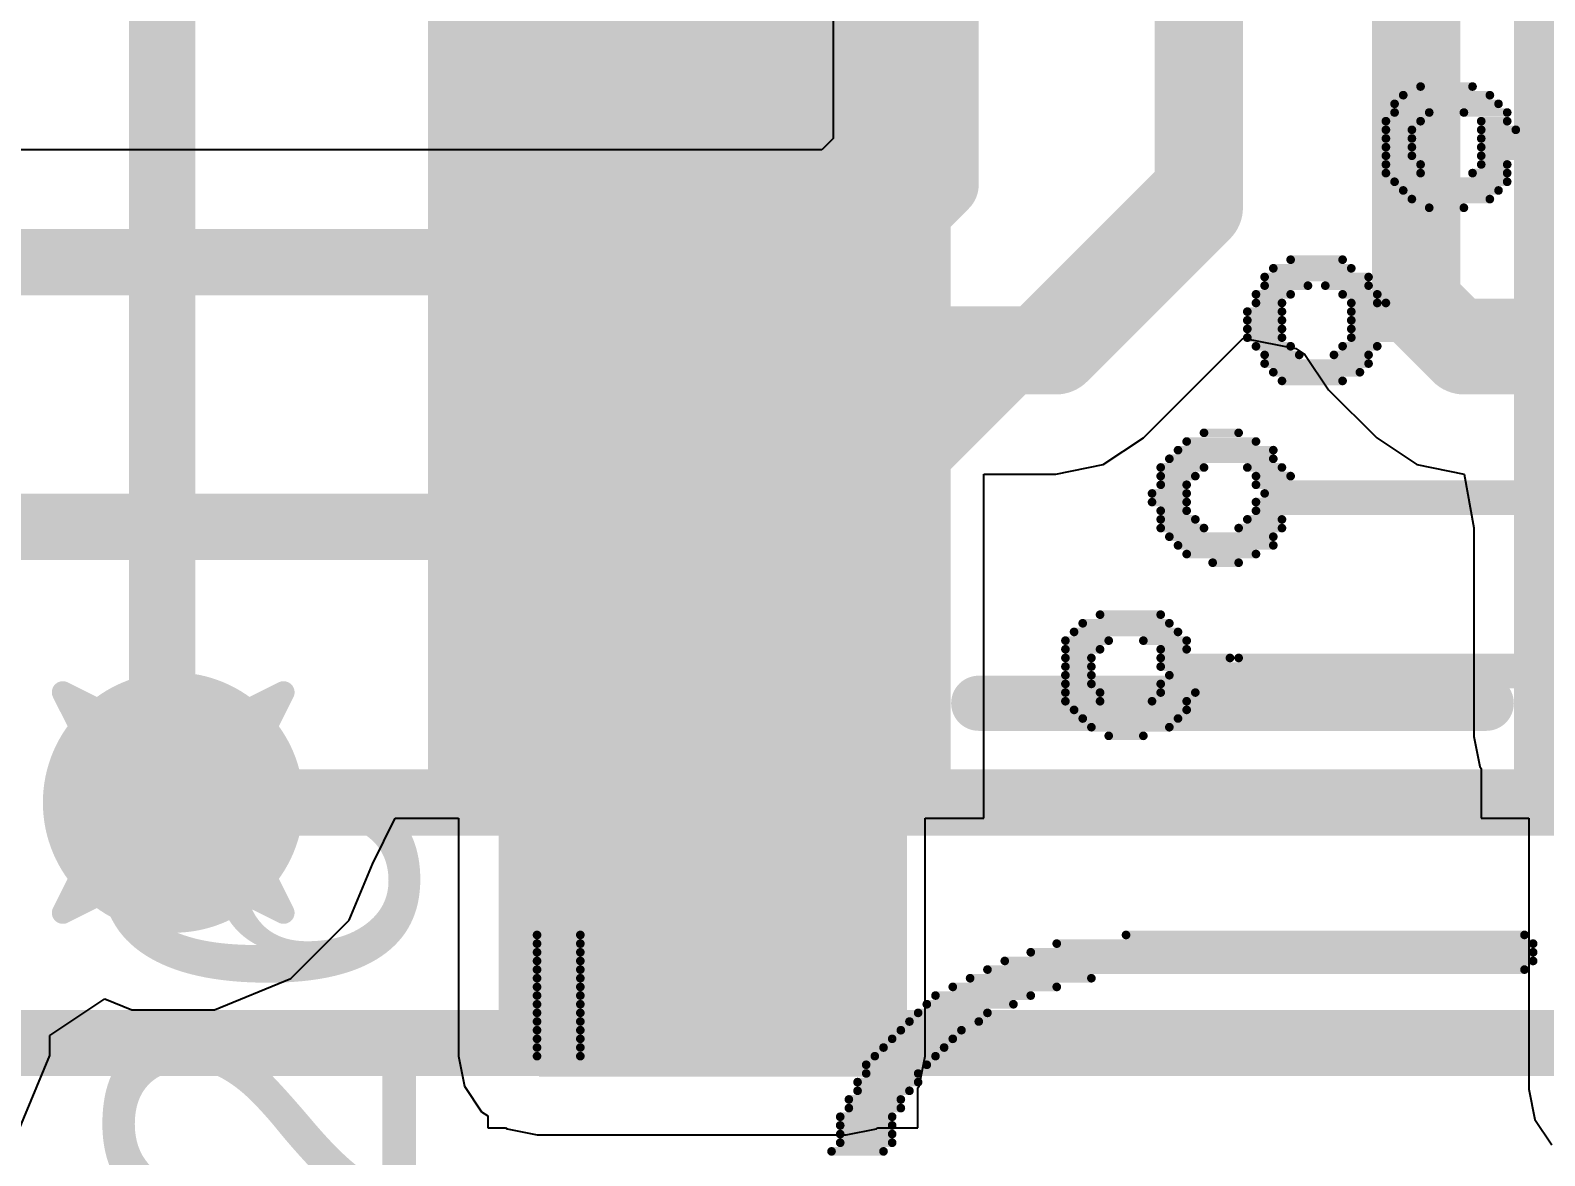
# Model space of a CAD drawing. Header units: inches. Extents: x -8 to 386, y -12 to 64.
# Drawn here: x 8.942 to 12.428, y -1.322 to 1.271 of the extents above; entities that cross this region are included whole.
import ezdxf

# ---------------------------------------------------------------- set-up
doc = ezdxf.new("R2010")
doc.units = ezdxf.units.IN
for name, color, linetype in [('Board_outline', 216, 'Continuous'), ('Bottom Layer', 5, 'Continuous'), ('Bottom Overlay', 54, 'Continuous'), ('Drill Drawing', 1, 'Continuous'), ('Top Layer', 1, 'Continuous'), ('Top Overlay', 2, 'Continuous'), ('Top Paste', 8, 'Continuous'), ('Top Solder', 216, 'Continuous'), ('Via Holes', 16, 'Continuous')]:
    doc.layers.add(name, color=color, linetype=linetype)
doc.styles.add('Arial', font='', dxfattribs={"height": 0.2})
doc.styles.get('Arial').set_extended_font_data('Arial')

msp = doc.modelspace()

# ---------------------------------------------------------------- hatches: boundary and pattern name
at = {"layer": 'Bottom Layer'}
h = msp.add_hatch(color=5, dxfattribs=at)
edge = h.paths.add_edge_path()
edge.add_arc((9.271, -0.508), 0.3, 0, 360)
at = {"layer": 'Top Layer'}
for points in [[(10.9594, -0.3666), (9.9594, -0.3666), (9.9594, 1.4334), (10.9594, 1.4334)], [(10.8204, -1.0922), (10.8204, 1.0668), (10.1092, 1.0668), (10.1092, -1.0922)], [(10.8077, -1.0795), (10.1727, -1.0795), (10.1727, -0.6223), (10.8077, -0.6223)]]:
    msp.add_hatch(color=1, dxfattribs=at).paths.add_polyline_path(points)
h = msp.add_hatch(color=1, dxfattribs=at)
edge = h.paths.add_edge_path()
edge.add_arc((9.271, -0.508), 0.3, 0, 360)
at = {"layer": 'Top Paste'}
for points in [[(10.9594, -0.3666), (9.9594, -0.3666), (9.9594, 1.4334), (10.9594, 1.4334)], [(10.8077, -1.0795), (10.1727, -1.0795), (10.1727, -0.6223), (10.8077, -0.6223)]]:
    msp.add_hatch(color=8, dxfattribs=at).paths.add_polyline_path(points)
at = {"layer": 'Top Solder'}
for points in [[(11.061, -0.4682), (9.8578, -0.4682), (9.8578, 1.535), (11.061, 1.535)], [(13.561, -0.4682), (12.3578, -0.4682), (12.3578, 1.535), (13.561, 1.535)], [(10.8677, -1.1395), (10.1127, -1.1395), (10.1127, -0.5623), (10.8677, -0.5623)]]:
    msp.add_hatch(color=216, dxfattribs=at).paths.add_polyline_path(points)
at = {"layer": 'Via Holes'}
h = msp.add_hatch(color=7, dxfattribs=at)
edge = h.paths.add_edge_path()
edge.add_arc((9.271, -0.508), 0.15, 0, 360)

# ---------------------------------------------------------------- linework, layer by layer
at = {"layer": 'Board_outline', "const_width": 0.254}
msp.add_lwpolyline([(37.5368, 13.3604, 1), (-7.4632, 13.3604, 1)], format="xyb", close=True, dxfattribs=at)
at = {"layer": 'Bottom Layer'}
for p, q in [((10.79, 4.7752), (10.79, 1.0217)), ((10.79, 1.0217), (10.7639, 0.9956)), ((10.7639, 0.9956), (7.3187, 0.9956))]:
    msp.add_line(p, q, dxfattribs=at)
at = {"layer": 'Bottom Layer', "const_width": 0.1524}
for points in [[(11.049, 0.9144), (11.049, 4.7752)], [(11.6078, 0.9144), (11.6078, 4.5974)], [(10.8204, 0.127), (11.6078, 0.9144)], [(10.8712, 0.7366), (11.049, 0.9144)], [(6.9088, 0.7366), (10.8712, 0.7366)], [(7.6962, 0.127), (10.8204, 0.127)], [(9.271, -0.508), (13.8645, -0.508)], [(8.5756, -1.062), (12.0041, -1.062)], [(12.0041, -1.062), (15.4734, -1.062)]]:
    msp.add_lwpolyline(points, dxfattribs=at)
at = {"layer": 'Bottom Layer', "const_width": 0.0762}
for points in [[(11.0109, 0.9144, 1), (11.0871, 0.9144, 1)], [(11.0109, 0.9144, 1), (11.0871, 0.9144, 1)], [(11.5697, 0.9144, 1), (11.6459, 0.9144, 1)], [(11.5697, 0.9144, 1), (11.6459, 0.9144, 1)], [(10.8331, 0.7366, 1), (10.9093, 0.7366, 1)], [(10.8331, 0.7366, 1), (10.9093, 0.7366, 1)], [(10.7823, 0.127, 1), (10.8585, 0.127, 1)], [(10.7823, 0.127, 1), (10.8585, 0.127, 1)], [(9.2329, -0.508, 1), (9.3091, -0.508, 1)], [(11.966, -1.062, 1), (12.0422, -1.062, 1)], [(11.966, -1.062, 1), (12.0422, -1.062, 1)]]:
    msp.add_lwpolyline(points, format="xyb", close=True, dxfattribs=at)
at = {"layer": 'Bottom Overlay', "const_width": 0.0199}
for points in [[(12.1424, 1.1411), (12.262, 1.1411)], [(12.1025, 1.1212), (12.3019, 1.1212)], [(12.0826, 1.1012), (12.3218, 1.1012)], [(12.0826, 1.0813), (12.1623, 1.0813)], [(12.2421, 1.0813), (12.3418, 1.0813)], [(12.0626, 1.0613), (12.1424, 1.0613)], [(12.0626, 1.0414), (12.1224, 1.0414)], [(12.282, 1.0613), (12.3418, 1.0613)], [(12.282, 1.0414), (12.3617, 1.0414)], [(12.0626, 1.0215), (12.1224, 1.0215)], [(12.0626, 1.0015), (12.1224, 1.0015)], [(12.282, 1.0215), (12.9201, 1.0215)], [(12.282, 1.0015), (12.9201, 1.0015)], [(12.0626, 0.9816), (12.1224, 0.9816)], [(12.282, 0.9816), (12.9201, 0.9816)], [(12.0626, 0.9616), (12.1424, 0.9616)], [(12.0626, 0.9417), (12.1424, 0.9417)], [(12.262, 0.9417), (12.3418, 0.9417)], [(12.282, 0.9616), (12.3418, 0.9616)], [(12.0826, 0.9218), (12.3418, 0.9218)], [(12.1025, 0.9018), (12.3218, 0.9018)], [(12.1224, 0.8819), (12.3019, 0.8819)], [(12.1623, 0.8619), (12.2421, 0.8619)], [(11.8034, 0.7224), (11.9829, 0.7224)], [(11.8433, 0.7423), (11.9629, 0.7423)], [(11.7835, 0.7024), (12.0227, 0.7024)], [(11.7635, 0.6625), (11.8433, 0.6625)], [(11.7835, 0.6825), (11.8832, 0.6825)], [(11.923, 0.6825), (12.0227, 0.6825)], [(11.9629, 0.6625), (12.0427, 0.6625)], [(11.7436, 0.6227), (11.8233, 0.6227)], [(11.7635, 0.6426), (11.8233, 0.6426)], [(11.9829, 0.6426), (12.0427, 0.6426)], [(11.9829, 0.6227), (13.279, 0.6227)], [(12.0626, 0.6426), (13.279, 0.6426)], [(11.7436, 0.6027), (11.8233, 0.6027)], [(11.7436, 0.5828), (11.8233, 0.5828)], [(11.9829, 0.6027), (13.279, 0.6027)], [(11.9829, 0.5828), (13.279, 0.5828)], [(11.7436, 0.5628), (11.8233, 0.5628)], [(11.9829, 0.5628), (13.279, 0.5628)], [(11.7635, 0.5429), (11.8433, 0.5429)], [(11.7835, 0.523), (11.8632, 0.523)], [(11.943, 0.523), (12.0227, 0.523)], [(11.9629, 0.5429), (12.0427, 0.5429)], [(11.7835, 0.503), (12.0227, 0.503)], [(11.8034, 0.4831), (12.0028, 0.4831)], [(11.8233, 0.4631), (11.9629, 0.4631)], [(11.6439, 0.3435), (11.7236, 0.3435)], [(11.604, 0.3235), (11.7635, 0.3235)], [(11.5641, 0.2837), (11.8034, 0.2837)], [(11.5841, 0.3036), (11.8034, 0.3036)], [(11.5442, 0.2637), (11.6439, 0.2637)], [(11.5442, 0.2438), (11.6239, 0.2438)], [(11.7436, 0.2637), (11.8233, 0.2637)], [(11.7635, 0.2438), (11.8433, 0.2438)], [(11.5242, 0.2039), (11.604, 0.2039)], [(11.5442, 0.2239), (11.604, 0.2239)], [(11.7635, 0.2239), (13.4784, 0.2239)], [(11.7835, 0.2039), (13.4784, 0.2039)], [(11.5242, 0.184), (11.604, 0.184)], [(11.7635, 0.184), (13.4784, 0.184)], [(11.5442, 0.164), (11.604, 0.164)], [(11.5442, 0.1441), (11.6239, 0.1441)], [(11.7436, 0.1441), (11.8233, 0.1441)], [(11.7635, 0.164), (13.4784, 0.164)], [(11.5442, 0.1241), (11.6439, 0.1241)], [(11.5641, 0.1042), (11.8034, 0.1042)], [(11.7236, 0.1241), (11.8233, 0.1241)], [(11.5841, 0.0843), (11.8034, 0.0843)], [(11.604, 0.0643), (11.7635, 0.0643)], [(11.6638, 0.0444), (11.7236, 0.0444)], [(11.4046, -0.0753), (11.5442, -0.0753)], [(11.3647, -0.0952), (11.5641, -0.0952)], [(11.3248, -0.1351), (11.4245, -0.1351)], [(11.3448, -0.1151), (11.5841, -0.1151)], [(11.5043, -0.1351), (11.604, -0.1351)], [(11.3248, -0.155), (11.4046, -0.155)], [(11.3248, -0.175), (11.3847, -0.175)], [(11.5442, -0.155), (11.604, -0.155)], [(11.5442, -0.175), (11.7037, -0.175)], [(11.7236, -0.175), (13.598, -0.175)], [(11.3248, -0.1949), (11.3847, -0.1949)], [(11.3248, -0.2148), (11.3847, -0.2148)], [(11.5442, -0.1949), (13.598, -0.1949)], [(11.5641, -0.2148), (13.598, -0.2148)], [(11.3248, -0.2348), (11.3847, -0.2348)], [(11.5442, -0.2348), (13.598, -0.2348)], [(11.3248, -0.2547), (11.4046, -0.2547)], [(11.3248, -0.2747), (11.4046, -0.2747)], [(11.5242, -0.2747), (11.604, -0.2747)], [(11.5442, -0.2547), (11.6239, -0.2547)], [(11.3448, -0.2946), (11.604, -0.2946)], [(11.3647, -0.3145), (11.5841, -0.3145)], [(11.3847, -0.3345), (11.5641, -0.3345)], [(11.4245, -0.3544), (11.5043, -0.3544)], [(10.1085, -0.813), (10.2082, -0.813)], [(10.1085, -0.833), (10.2082, -0.833)], [(11.3049, -0.833), (12.4016, -0.833)], [(11.4644, -0.813), (12.3817, -0.813)], [(10.1085, -0.8529), (10.2082, -0.8529)], [(10.1085, -0.8729), (10.2082, -0.8729)], [(11.1853, -0.8729), (12.4016, -0.8729)], [(11.2451, -0.8529), (12.4016, -0.8529)], [(10.1085, -0.8928), (10.2082, -0.8928)], [(10.1085, -0.9127), (10.2082, -0.9127)], [(11.1055, -0.9127), (11.3847, -0.9127)], [(11.1454, -0.8928), (12.3817, -0.8928)], [(10.1085, -0.9327), (10.2082, -0.9327)], [(11.0656, -0.9327), (11.3049, -0.9327)], [(10.1085, -0.9526), (10.2082, -0.9526)], [(10.1085, -0.9726), (10.2082, -0.9726)], [(11.0058, -0.9726), (11.2052, -0.9726)], [(11.0257, -0.9526), (11.2451, -0.9526)], [(10.1085, -0.9925), (10.2082, -0.9925)], [(10.1085, -1.0124), (10.2082, -1.0124)], [(10.9659, -1.0124), (11.1254, -1.0124)], [(10.9859, -0.9925), (11.1454, -0.9925)], [(10.1085, -1.0324), (10.2082, -1.0324)], [(10.1085, -1.0523), (10.2082, -1.0523)], [(10.926, -1.0523), (11.0656, -1.0523)], [(10.946, -1.0324), (11.0856, -1.0324)], [(10.1085, -1.0723), (10.2082, -1.0723)], [(10.9061, -1.0723), (11.0457, -1.0723)], [(10.1085, -1.0922), (10.2082, -1.0922)], [(10.8662, -1.1121), (11.0058, -1.1121)], [(10.8862, -1.0922), (11.0257, -1.0922)], [(10.8463, -1.152), (10.9859, -1.152)], [(10.8662, -1.1321), (10.9859, -1.1321)], [(10.8263, -1.1919), (10.946, -1.1919)], [(10.8463, -1.172), (10.9659, -1.172)], [(10.8263, -1.2118), (10.946, -1.2118)], [(10.8064, -1.2318), (10.926, -1.2318)], [(10.8064, -1.2517), (10.926, -1.2517)], [(10.8064, -1.2717), (10.926, -1.2717)], [(10.8064, -1.2916), (10.926, -1.2916)], [(10.7865, -1.3115), (10.9061, -1.3115)]]:
    msp.add_lwpolyline(points, dxfattribs=at)
at = {"layer": 'Bottom Overlay', "const_width": 0.00997}
for points in [[(12.1374, 1.1411, 1), (12.1474, 1.1411, 1)], [(12.257, 1.1411, 1), (12.267, 1.1411, 1)], [(12.0975, 1.1212, 1), (12.1075, 1.1212, 1)], [(12.2969, 1.1212, 1), (12.3069, 1.1212, 1)], [(12.0776, 1.1012, 1), (12.0876, 1.1012, 1)], [(12.0776, 1.0813, 1), (12.0876, 1.0813, 1)], [(12.1573, 1.0813, 1), (12.1673, 1.0813, 1)], [(12.2371, 1.0813, 1), (12.2471, 1.0813, 1)], [(12.3169, 1.1012, 1), (12.3268, 1.1012, 1)], [(12.3368, 1.0813, 1), (12.3468, 1.0813, 1)], [(12.0576, 1.0613, 1), (12.0676, 1.0613, 1)], [(12.0576, 1.0414, 1), (12.0676, 1.0414, 1)], [(12.1175, 1.0414, 1), (12.1274, 1.0414, 1)], [(12.1374, 1.0613, 1), (12.1474, 1.0613, 1)], [(12.277, 1.0613, 1), (12.287, 1.0613, 1)], [(12.277, 1.0414, 1), (12.287, 1.0414, 1)], [(12.3368, 1.0613, 1), (12.3468, 1.0613, 1)], [(12.3567, 1.0414, 1), (12.3667, 1.0414, 1)], [(12.0576, 1.0215, 1), (12.0676, 1.0215, 1)], [(12.0576, 1.0015, 1), (12.0676, 1.0015, 1)], [(12.1175, 1.0215, 1), (12.1274, 1.0215, 1)], [(12.1175, 1.0015, 1), (12.1274, 1.0015, 1)], [(12.277, 1.0215, 1), (12.287, 1.0215, 1)], [(12.277, 1.0015, 1), (12.287, 1.0015, 1)], [(12.0576, 0.9816, 1), (12.0676, 0.9816, 1)], [(12.1175, 0.9816, 1), (12.1274, 0.9816, 1)], [(12.277, 0.9816, 1), (12.287, 0.9816, 1)], [(12.0576, 0.9616, 1), (12.0676, 0.9616, 1)], [(12.0576, 0.9417, 1), (12.0676, 0.9417, 1)], [(12.1374, 0.9616, 1), (12.1474, 0.9616, 1)], [(12.1374, 0.9417, 1), (12.1474, 0.9417, 1)], [(12.257, 0.9417, 1), (12.267, 0.9417, 1)], [(12.277, 0.9616, 1), (12.287, 0.9616, 1)], [(12.3368, 0.9616, 1), (12.3468, 0.9616, 1)], [(12.3368, 0.9417, 1), (12.3468, 0.9417, 1)], [(12.0776, 0.9218, 1), (12.0876, 0.9218, 1)], [(12.0975, 0.9018, 1), (12.1075, 0.9018, 1)], [(12.3169, 0.9018, 1), (12.3268, 0.9018, 1)], [(12.3368, 0.9218, 1), (12.3468, 0.9218, 1)], [(12.1175, 0.8819, 1), (12.1274, 0.8819, 1)], [(12.1573, 0.8619, 1), (12.1673, 0.8619, 1)], [(12.2371, 0.8619, 1), (12.2471, 0.8619, 1)], [(12.2969, 0.8819, 1), (12.3069, 0.8819, 1)], [(11.7984, 0.7224, 1), (11.8084, 0.7224, 1)], [(11.8383, 0.7423, 1), (11.8483, 0.7423, 1)], [(11.9579, 0.7423, 1), (11.9679, 0.7423, 1)], [(11.9779, 0.7224, 1), (11.9879, 0.7224, 1)], [(11.7785, 0.7024, 1), (11.7884, 0.7024, 1)], [(12.0178, 0.7024, 1), (12.0277, 0.7024, 1)], [(11.7585, 0.6625, 1), (11.7685, 0.6625, 1)], [(11.7785, 0.6825, 1), (11.7884, 0.6825, 1)], [(11.8383, 0.6625, 1), (11.8483, 0.6625, 1)], [(11.8782, 0.6825, 1), (11.8881, 0.6825, 1)], [(11.9181, 0.6825, 1), (11.928, 0.6825, 1)], [(11.9579, 0.6625, 1), (11.9679, 0.6625, 1)], [(12.0178, 0.6825, 1), (12.0277, 0.6825, 1)], [(12.0377, 0.6625, 1), (12.0477, 0.6625, 1)], [(11.7386, 0.6227, 1), (11.7486, 0.6227, 1)], [(11.7585, 0.6426, 1), (11.7685, 0.6426, 1)], [(11.8184, 0.6426, 1), (11.8283, 0.6426, 1)], [(11.8184, 0.6227, 1), (11.8283, 0.6227, 1)], [(11.9779, 0.6426, 1), (11.9879, 0.6426, 1)], [(11.9779, 0.6227, 1), (11.9879, 0.6227, 1)], [(12.0377, 0.6426, 1), (12.0477, 0.6426, 1)], [(12.0576, 0.6426, 1), (12.0676, 0.6426, 1)], [(11.7386, 0.6027, 1), (11.7486, 0.6027, 1)], [(11.7386, 0.5828, 1), (11.7486, 0.5828, 1)], [(11.8184, 0.6027, 1), (11.8283, 0.6027, 1)], [(11.8184, 0.5828, 1), (11.8283, 0.5828, 1)], [(11.9779, 0.6027, 1), (11.9879, 0.6027, 1)], [(11.9779, 0.5828, 1), (11.9879, 0.5828, 1)], [(11.7386, 0.5628, 1), (11.7486, 0.5628, 1)], [(11.8184, 0.5628, 1), (11.8283, 0.5628, 1)], [(11.9779, 0.5628, 1), (11.9879, 0.5628, 1)], [(11.7585, 0.5429, 1), (11.7685, 0.5429, 1)], [(11.7785, 0.523, 1), (11.7884, 0.523, 1)], [(11.8383, 0.5429, 1), (11.8483, 0.5429, 1)], [(11.8582, 0.523, 1), (11.8682, 0.523, 1)], [(11.938, 0.523, 1), (11.948, 0.523, 1)], [(11.9579, 0.5429, 1), (11.9679, 0.5429, 1)], [(12.0178, 0.523, 1), (12.0277, 0.523, 1)], [(12.0377, 0.5429, 1), (12.0477, 0.5429, 1)], [(11.7785, 0.503, 1), (11.7884, 0.503, 1)], [(11.7984, 0.4831, 1), (11.8084, 0.4831, 1)], [(11.9978, 0.4831, 1), (12.0078, 0.4831, 1)], [(12.0178, 0.503, 1), (12.0277, 0.503, 1)], [(11.8184, 0.4631, 1), (11.8283, 0.4631, 1)], [(11.9579, 0.4631, 1), (11.9679, 0.4631, 1)], [(11.6389, 0.3435, 1), (11.6489, 0.3435, 1)], [(11.7187, 0.3435, 1), (11.7286, 0.3435, 1)], [(11.599, 0.3235, 1), (11.609, 0.3235, 1)], [(11.7585, 0.3235, 1), (11.7685, 0.3235, 1)], [(11.5591, 0.2837, 1), (11.5691, 0.2837, 1)], [(11.5791, 0.3036, 1), (11.589, 0.3036, 1)], [(11.7984, 0.3036, 1), (11.8084, 0.3036, 1)], [(11.7984, 0.2837, 1), (11.8084, 0.2837, 1)], [(11.5392, 0.2637, 1), (11.5492, 0.2637, 1)], [(11.5392, 0.2438, 1), (11.5492, 0.2438, 1)], [(11.619, 0.2438, 1), (11.6289, 0.2438, 1)], [(11.6389, 0.2637, 1), (11.6489, 0.2637, 1)], [(11.7386, 0.2637, 1), (11.7486, 0.2637, 1)], [(11.7585, 0.2438, 1), (11.7685, 0.2438, 1)], [(11.8184, 0.2637, 1), (11.8283, 0.2637, 1)], [(11.8383, 0.2438, 1), (11.8483, 0.2438, 1)], [(11.5193, 0.2039, 1), (11.5292, 0.2039, 1)], [(11.5392, 0.2239, 1), (11.5492, 0.2239, 1)], [(11.599, 0.2239, 1), (11.609, 0.2239, 1)], [(11.599, 0.2039, 1), (11.609, 0.2039, 1)], [(11.7585, 0.2239, 1), (11.7685, 0.2239, 1)], [(11.7785, 0.2039, 1), (11.7884, 0.2039, 1)], [(11.5193, 0.184, 1), (11.5292, 0.184, 1)], [(11.599, 0.184, 1), (11.609, 0.184, 1)], [(11.7585, 0.184, 1), (11.7685, 0.184, 1)], [(11.5392, 0.164, 1), (11.5492, 0.164, 1)], [(11.5392, 0.1441, 1), (11.5492, 0.1441, 1)], [(11.599, 0.164, 1), (11.609, 0.164, 1)], [(11.619, 0.1441, 1), (11.6289, 0.1441, 1)], [(11.7386, 0.1441, 1), (11.7486, 0.1441, 1)], [(11.7585, 0.164, 1), (11.7685, 0.164, 1)], [(11.8184, 0.1441, 1), (11.8283, 0.1441, 1)], [(11.5392, 0.1241, 1), (11.5492, 0.1241, 1)], [(11.5591, 0.1042, 1), (11.5691, 0.1042, 1)], [(11.6389, 0.1241, 1), (11.6489, 0.1241, 1)], [(11.7187, 0.1241, 1), (11.7286, 0.1241, 1)], [(11.7984, 0.1042, 1), (11.8084, 0.1042, 1)], [(11.8184, 0.1241, 1), (11.8283, 0.1241, 1)], [(11.5791, 0.0843, 1), (11.589, 0.0843, 1)], [(11.599, 0.0643, 1), (11.609, 0.0643, 1)], [(11.7585, 0.0643, 1), (11.7685, 0.0643, 1)], [(11.7984, 0.0843, 1), (11.8084, 0.0843, 1)], [(11.6588, 0.0444, 1), (11.6688, 0.0444, 1)], [(11.7187, 0.0444, 1), (11.7286, 0.0444, 1)], [(11.3996, -0.0753, 1), (11.4096, -0.0753, 1)], [(11.5392, -0.0753, 1), (11.5492, -0.0753, 1)], [(11.3597, -0.0952, 1), (11.3697, -0.0952, 1)], [(11.5591, -0.0952, 1), (11.5691, -0.0952, 1)], [(11.3199, -0.1351, 1), (11.3298, -0.1351, 1)], [(11.3398, -0.1151, 1), (11.3498, -0.1151, 1)], [(11.4196, -0.1351, 1), (11.4295, -0.1351, 1)], [(11.4993, -0.1351, 1), (11.5093, -0.1351, 1)], [(11.5791, -0.1151, 1), (11.589, -0.1151, 1)], [(11.599, -0.1351, 1), (11.609, -0.1351, 1)], [(11.3199, -0.155, 1), (11.3298, -0.155, 1)], [(11.3199, -0.175, 1), (11.3298, -0.175, 1)], [(11.3797, -0.175, 1), (11.3896, -0.175, 1)], [(11.3996, -0.155, 1), (11.4096, -0.155, 1)], [(11.5392, -0.155, 1), (11.5492, -0.155, 1)], [(11.5392, -0.175, 1), (11.5492, -0.175, 1)], [(11.599, -0.155, 1), (11.609, -0.155, 1)], [(11.6987, -0.175, 1), (11.7087, -0.175, 1)], [(11.7187, -0.175, 1), (11.7286, -0.175, 1)], [(11.3199, -0.1949, 1), (11.3298, -0.1949, 1)], [(11.3199, -0.2148, 1), (11.3298, -0.2148, 1)], [(11.3797, -0.1949, 1), (11.3896, -0.1949, 1)], [(11.3797, -0.2148, 1), (11.3896, -0.2148, 1)], [(11.5392, -0.1949, 1), (11.5492, -0.1949, 1)], [(11.5591, -0.2148, 1), (11.5691, -0.2148, 1)], [(11.3199, -0.2348, 1), (11.3298, -0.2348, 1)], [(11.3797, -0.2348, 1), (11.3896, -0.2348, 1)], [(11.5392, -0.2348, 1), (11.5492, -0.2348, 1)], [(11.3199, -0.2547, 1), (11.3298, -0.2547, 1)], [(11.3199, -0.2747, 1), (11.3298, -0.2747, 1)], [(11.3996, -0.2547, 1), (11.4096, -0.2547, 1)], [(11.3996, -0.2747, 1), (11.4096, -0.2747, 1)], [(11.5193, -0.2747, 1), (11.5292, -0.2747, 1)], [(11.5392, -0.2547, 1), (11.5492, -0.2547, 1)], [(11.599, -0.2747, 1), (11.609, -0.2747, 1)], [(11.619, -0.2547, 1), (11.6289, -0.2547, 1)], [(11.3398, -0.2946, 1), (11.3498, -0.2946, 1)], [(11.3597, -0.3145, 1), (11.3697, -0.3145, 1)], [(11.5791, -0.3145, 1), (11.589, -0.3145, 1)], [(11.599, -0.2946, 1), (11.609, -0.2946, 1)], [(11.3797, -0.3345, 1), (11.3896, -0.3345, 1)], [(11.4196, -0.3544, 1), (11.4295, -0.3544, 1)], [(11.4993, -0.3544, 1), (11.5093, -0.3544, 1)], [(11.5591, -0.3345, 1), (11.5691, -0.3345, 1)], [(10.1035, -0.813, 1), (10.1135, -0.813, 1)], [(10.1035, -0.833, 1), (10.1135, -0.833, 1)], [(10.2032, -0.813, 1), (10.2132, -0.813, 1)], [(10.2032, -0.833, 1), (10.2132, -0.833, 1)], [(11.2999, -0.833, 1), (11.3099, -0.833, 1)], [(11.4594, -0.813, 1), (11.4694, -0.813, 1)], [(12.3767, -0.813, 1), (12.3867, -0.813, 1)], [(12.3966, -0.833, 1), (12.4066, -0.833, 1)], [(10.1035, -0.8529, 1), (10.1135, -0.8529, 1)], [(10.1035, -0.8729, 1), (10.1135, -0.8729, 1)], [(10.2032, -0.8529, 1), (10.2132, -0.8529, 1)], [(10.2032, -0.8729, 1), (10.2132, -0.8729, 1)], [(11.1803, -0.8729, 1), (11.1902, -0.8729, 1)], [(11.2401, -0.8529, 1), (11.2501, -0.8529, 1)], [(12.3966, -0.8529, 1), (12.4066, -0.8529, 1)], [(12.3966, -0.8729, 1), (12.4066, -0.8729, 1)], [(10.1035, -0.8928, 1), (10.1135, -0.8928, 1)], [(10.1035, -0.9127, 1), (10.1135, -0.9127, 1)], [(10.2032, -0.8928, 1), (10.2132, -0.8928, 1)], [(10.2032, -0.9127, 1), (10.2132, -0.9127, 1)], [(11.1005, -0.9127, 1), (11.1105, -0.9127, 1)], [(11.1404, -0.8928, 1), (11.1504, -0.8928, 1)], [(11.3797, -0.9127, 1), (11.3896, -0.9127, 1)], [(12.3767, -0.8928, 1), (12.3867, -0.8928, 1)], [(10.1035, -0.9327, 1), (10.1135, -0.9327, 1)], [(10.2032, -0.9327, 1), (10.2132, -0.9327, 1)], [(11.0606, -0.9327, 1), (11.0706, -0.9327, 1)], [(11.2999, -0.9327, 1), (11.3099, -0.9327, 1)], [(10.1035, -0.9526, 1), (10.1135, -0.9526, 1)], [(10.1035, -0.9726, 1), (10.1135, -0.9726, 1)], [(10.2032, -0.9526, 1), (10.2132, -0.9526, 1)], [(10.2032, -0.9726, 1), (10.2132, -0.9726, 1)], [(11.0008, -0.9726, 1), (11.0108, -0.9726, 1)], [(11.0208, -0.9526, 1), (11.0307, -0.9526, 1)], [(11.2002, -0.9726, 1), (11.2102, -0.9726, 1)], [(11.2401, -0.9526, 1), (11.2501, -0.9526, 1)], [(10.1035, -0.9925, 1), (10.1135, -0.9925, 1)], [(10.1035, -1.0124, 1), (10.1135, -1.0124, 1)], [(10.2032, -0.9925, 1), (10.2132, -0.9925, 1)], [(10.2032, -1.0124, 1), (10.2132, -1.0124, 1)], [(10.9609, -1.0124, 1), (10.9709, -1.0124, 1)], [(10.9809, -0.9925, 1), (10.9908, -0.9925, 1)], [(11.1205, -1.0124, 1), (11.1304, -1.0124, 1)], [(11.1404, -0.9925, 1), (11.1504, -0.9925, 1)], [(10.1035, -1.0324, 1), (10.1135, -1.0324, 1)], [(10.1035, -1.0523, 1), (10.1135, -1.0523, 1)], [(10.2032, -1.0324, 1), (10.2132, -1.0324, 1)], [(10.2032, -1.0523, 1), (10.2132, -1.0523, 1)], [(10.9211, -1.0523, 1), (10.931, -1.0523, 1)], [(10.941, -1.0324, 1), (10.951, -1.0324, 1)], [(11.0606, -1.0523, 1), (11.0706, -1.0523, 1)], [(11.0806, -1.0324, 1), (11.0905, -1.0324, 1)], [(10.1035, -1.0723, 1), (10.1135, -1.0723, 1)], [(10.2032, -1.0723, 1), (10.2132, -1.0723, 1)], [(10.9011, -1.0723, 1), (10.9111, -1.0723, 1)], [(11.0407, -1.0723, 1), (11.0507, -1.0723, 1)], [(10.1035, -1.0922, 1), (10.1135, -1.0922, 1)], [(10.2032, -1.0922, 1), (10.2132, -1.0922, 1)], [(10.8612, -1.1121, 1), (10.8712, -1.1121, 1)], [(10.8812, -1.0922, 1), (10.8911, -1.0922, 1)], [(11.0008, -1.1121, 1), (11.0108, -1.1121, 1)], [(11.0208, -1.0922, 1), (11.0307, -1.0922, 1)], [(10.8413, -1.152, 1), (10.8513, -1.152, 1)], [(10.8612, -1.1321, 1), (10.8712, -1.1321, 1)], [(10.9809, -1.1321, 1), (10.9908, -1.1321, 1)], [(10.9809, -1.152, 1), (10.9908, -1.152, 1)], [(10.8214, -1.1919, 1), (10.8313, -1.1919, 1)], [(10.8413, -1.172, 1), (10.8513, -1.172, 1)], [(10.941, -1.1919, 1), (10.951, -1.1919, 1)], [(10.9609, -1.172, 1), (10.9709, -1.172, 1)], [(10.8214, -1.2118, 1), (10.8313, -1.2118, 1)], [(10.941, -1.2118, 1), (10.951, -1.2118, 1)], [(10.8014, -1.2318, 1), (10.8114, -1.2318, 1)], [(10.8014, -1.2517, 1), (10.8114, -1.2517, 1)], [(10.9211, -1.2318, 1), (10.931, -1.2318, 1)], [(10.9211, -1.2517, 1), (10.931, -1.2517, 1)], [(10.8014, -1.2717, 1), (10.8114, -1.2717, 1)], [(10.8014, -1.2916, 1), (10.8114, -1.2916, 1)], [(10.9211, -1.2717, 1), (10.931, -1.2717, 1)], [(10.9211, -1.2916, 1), (10.931, -1.2916, 1)], [(10.7815, -1.3115, 1), (10.7914, -1.3115, 1)], [(10.9011, -1.3115, 1), (10.9111, -1.3115, 1)]]:
    msp.add_lwpolyline(points, format="xyb", close=True, dxfattribs=at)
at = {"layer": 'Drill Drawing', "const_width": 0.0508}
for points in [[(9.017, -0.254), (9.271, -0.381)], [(9.017, -0.254), (9.144, -0.508)], [(9.271, -0.381), (9.525, -0.254)], [(9.398, -0.508), (9.525, -0.254)], [(9.017, -0.762), (9.144, -0.508)], [(9.398, -0.508), (9.525, -0.762)], [(9.017, -0.762), (9.271, -0.635)], [(9.271, -0.635), (9.525, -0.762)]]:
    msp.add_lwpolyline(points, dxfattribs=at)
at = {"layer": 'Drill Drawing', "const_width": 0.0254}
for points in [[(9.0043, -0.254, 1), (9.0297, -0.254, 1)], [(9.0043, -0.254, 1), (9.0297, -0.254, 1)], [(9.5123, -0.254, 1), (9.5377, -0.254, 1)], [(9.5123, -0.254, 1), (9.5377, -0.254, 1)], [(9.2583, -0.381, 1), (9.2837, -0.381, 1)], [(9.2583, -0.381, 1), (9.2837, -0.381, 1)], [(9.1313, -0.508, 1), (9.1567, -0.508, 1)], [(9.1313, -0.508, 1), (9.1567, -0.508, 1)], [(9.3853, -0.508, 1), (9.4107, -0.508, 1)], [(9.3853, -0.508, 1), (9.4107, -0.508, 1)], [(9.2583, -0.635, 1), (9.2837, -0.635, 1)], [(9.2583, -0.635, 1), (9.2837, -0.635, 1)], [(9.0043, -0.762, 1), (9.0297, -0.762, 1)], [(9.0043, -0.762, 1), (9.0297, -0.762, 1)], [(9.5123, -0.762, 1), (9.5377, -0.762, 1)], [(9.5123, -0.762, 1), (9.5377, -0.762, 1)]]:
    msp.add_lwpolyline(points, format="xyb", close=True, dxfattribs=at)
at = {"layer": 'Top Layer'}
for p, q in [((11.5044, 0.332), (11.7341, 0.5616)), ((11.7341, 0.5616), (11.8555, 0.5378)), ((11.8555, 0.5378), (11.8762, 0.5241)), ((11.8762, 0.5241), (11.9306, 0.4428)), ((11.9306, 0.4428), (12.0414, 0.332)), ((11.412, 0.2702), (11.5044, 0.332)), ((12.0414, 0.332), (12.0414, 0.332)), ((12.0414, 0.332), (12.1338, 0.2702)), ((11.1372, -0.5444), (11.1372, 0.2485)), ((11.1372, 0.2485), (11.303, 0.2485)), ((11.303, 0.2485), (11.412, 0.2702)), ((11.303, 0.2485), (11.303, 0.2485)), ((12.1338, 0.2702), (12.2428, 0.2485)), ((12.2428, 0.2485), (12.2647, 0.1245)), ((12.2647, 0.1245), (12.2647, -0.3556)), ((12.2647, -0.3556), (12.2785, -0.425)), ((12.2785, -0.425), (12.2816, -0.4296)), ((12.2816, -0.4296), (12.2816, -0.5444)), ((9.7294, -0.6498), (9.7816, -0.5444)), ((9.7816, -0.5444), (9.9279, -0.5444)), ((9.9279, -0.5444), (9.9279, -1.0922)), ((11.0017, -1.0922), (11.0017, -0.5444)), ((11.0017, -0.5444), (11.1372, -0.5444)), ((12.2816, -0.5444), (12.3917, -0.5444)), ((12.3917, -0.5444), (12.3917, -1.1684)), ((9.6761, -0.7787), (9.7294, -0.6498)), ((9.5417, -0.9131), (9.6761, -0.7787)), ((9.366, -0.9858), (9.5417, -0.9131)), ((8.9868, -1.0449), (9.1138, -0.9601)), ((9.1138, -0.9601), (9.176, -0.9858)), ((9.176, -0.9858), (9.366, -0.9858)), ((8.9868, -1.0904), (8.9868, -1.0449)), ((8.9141, -1.2661), (8.9868, -1.0904)), ((9.9279, -1.0922), (9.9417, -1.1616)), ((10.9879, -1.1616), (11.0017, -1.0922)), ((9.9417, -1.1616), (9.981, -1.2204)), ((10.9855, -1.1651), (10.9879, -1.1616)), ((10.9855, -1.2573), (10.9855, -1.1651)), ((12.3917, -1.1684), (12.4055, -1.2378)), ((9.981, -1.2204), (9.9949, -1.2297)), ((9.9949, -1.2297), (9.9949, -1.2573)), ((12.4055, -1.2378), (12.4448, -1.2966)), ((9.9949, -1.2573), (10.0363, -1.2573)), ((10.0363, -1.2573), (10.0398, -1.2597)), ((10.0398, -1.2597), (10.1092, -1.2735)), ((10.1092, -1.2735), (10.8204, -1.2735)), ((10.8204, -1.2735), (10.8898, -1.2597)), ((10.8898, -1.2597), (10.8933, -1.2573)), ((10.8933, -1.2573), (10.9855, -1.2573))]:
    msp.add_line(p, q, dxfattribs=at)
for points, const_width in [([(11.632, 0.8624), (11.632, 3.6518)], 0.2032), ([(12.132, 0.6442), (12.132, 3.6518)], 0.2032), ([(9.2456, -0.4826), (9.2456, 1.4478)], 0.1524), ([(11.303, 0.5334), (11.632, 0.8624)], 0.2032), ([(12.132, 0.6442), (12.2428, 0.5334)], 0.2032), ([(10.4594, 0.5334), (11.303, 0.5334)], 0.2032), ([(12.2428, 0.5334), (12.9594, 0.5334)], 0.2032), ([(9.2456, -0.4826), (9.271, -0.508)], 0.1524)]:
    msp.add_lwpolyline(points, dxfattribs=dict(at, const_width=const_width))
for points, const_width in [([(11.5812, 0.8624, 1), (11.6828, 0.8624, 1)], 0.1016), ([(11.5812, 0.8624, 1), (11.6828, 0.8624, 1)], 0.1016), ([(12.0812, 0.6442, 1), (12.1828, 0.6442, 1)], 0.1016), ([(12.0812, 0.6442, 1), (12.1828, 0.6442, 1)], 0.1016), ([(10.4086, 0.5334, 1), (10.5102, 0.5334, 1)], 0.1016), ([(11.2522, 0.5334, 1), (11.3538, 0.5334, 1)], 0.1016), ([(11.2522, 0.5334, 1), (11.3538, 0.5334, 1)], 0.1016), ([(12.192, 0.5334, 1), (12.2936, 0.5334, 1)], 0.1016), ([(12.192, 0.5334, 1), (12.2936, 0.5334, 1)], 0.1016), ([(9.2075, -0.4826, 1), (9.2837, -0.4826, 1)], 0.0762), ([(9.2075, -0.4826, 1), (9.2837, -0.4826, 1)], 0.0762), ([(9.2329, -0.508, 1), (9.3091, -0.508, 1)], 0.0762)]:
    msp.add_lwpolyline(points, format="xyb", close=True, dxfattribs=dict(at, const_width=const_width))
at = {"layer": 'Top Overlay', "const_width": 0.127}
for points in [[(11.1252, -0.2794), (12.2936, -0.2794)], [(10.0838, -0.5334), (10.8966, -0.5334)], [(10.0838, -1.0414), (10.0838, -0.5334)], [(10.8966, -1.0414), (10.8966, -0.5334)]]:
    msp.add_lwpolyline(points, dxfattribs=at)
at = {"layer": 'Top Overlay', "const_width": 0.0635}
for points in [[(11.0935, -0.2794, 1), (11.157, -0.2794, 1)], [(12.2619, -0.2794, 1), (12.3254, -0.2794, 1)], [(10.052, -0.5334, 1), (10.1156, -0.5334, 1)], [(10.052, -0.5334, 1), (10.1156, -0.5334, 1)], [(10.8649, -0.5334, 1), (10.9284, -0.5334, 1)], [(10.8649, -0.5334, 1), (10.9284, -0.5334, 1)], [(10.052, -1.0414, 1), (10.1156, -1.0414, 1)], [(10.8649, -1.0414, 1), (10.9284, -1.0414, 1)]]:
    msp.add_lwpolyline(points, format="xyb", close=True, dxfattribs=at)

# ---------------------------------------------------------------- texts
at = {"layer": 'Top Overlay', "style": 'Arial'}
msp.add_text('C26', height=0.7112, rotation=90, dxfattribs=at).set_placement((9.8297, -2.2434))

doc.saveas('drawing.dxf')
